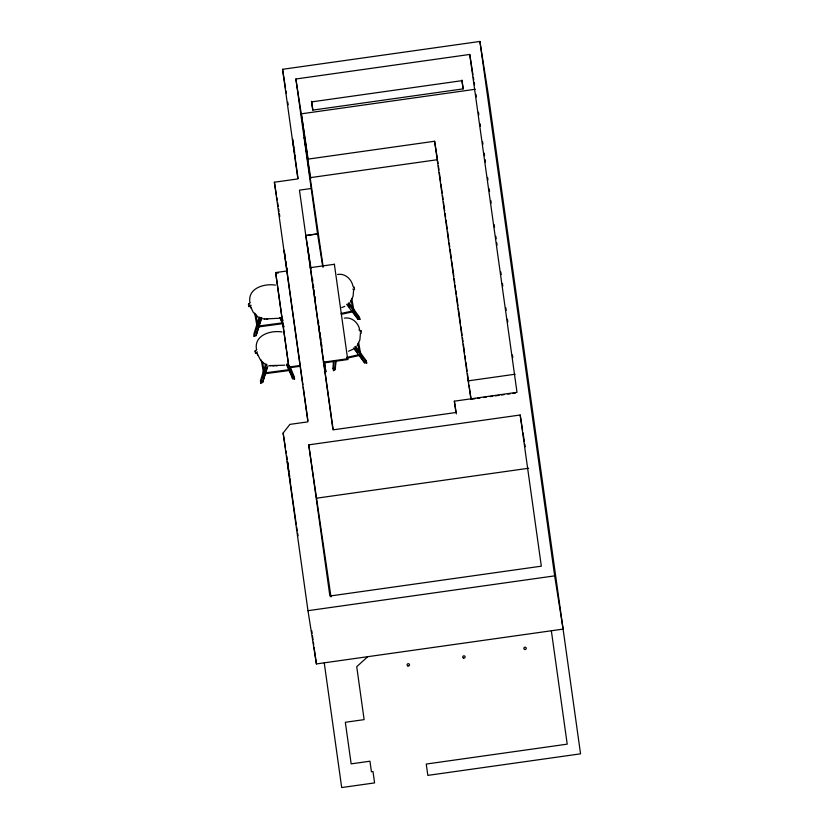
<?xml version="1.0" encoding="UTF-8"?>
<svg xmlns="http://www.w3.org/2000/svg" width="829" height="829" viewBox="0 0 829 829"><rect width="100%" height="100%" fill="white"/><g stroke="black" fill="none" stroke-linecap="round" stroke-linejoin="round"><path stroke-width="1.24" d="M335.994 360.511L335.061 369.641A1.036 1.005 -9 0 0 334.522 370.086L333.527 370.656L332.978 368.325L333.445 360.905M335.621 361.195L335.382 369.558M333.527 370.656L334.149 361.651M259.187 316.958L253.881 334.066L254.151 336.46L256.109 335.6L261.871 317.756M265.736 363.776L260.43 380.884L260.7 383.278L262.658 382.418L268.036 365.765M256.109 335.6L261.322 317.694M266.731 368.128L262.658 382.418M254.151 336.46L260.316 317.434M260.7 383.278L266.865 364.252M365.309 361.04L366.169 360.646L366.739 362.988L364.605 362.843L353.455 347.973M359.993 331.237L361.04 330.802L361.309 333.185L360.221 332.978M256.638 352.688L255.57 353.434L255.011 351.092L256.824 349.423M350.294 302.202L353.092 296.191L353.61 290.233M357.092 345.859L359.879 339.849L360.408 333.89M479.898 41.45L554.663 575.865L563.098 629.107L316.409 663.936L307.973 610.683L283.124 433.049L289.901 424.386L307.911 421.847L274.389 182.225L297.88 178.909L282.554 69.304L479.898 41.45L488.333 94.703L580.549 753.83L427.837 775.384L426.251 764.048L567.212 744.152L551.347 630.765M250.835 305.424L249.021 306.606L248.451 304.264L250.275 302.595M367.713 656.692L356.729 666.703L364.128 719.634L345.341 722.287L351.154 763.861L369.952 761.209L371.433 771.789L372.998 771.571L374.584 782.908L341.693 787.55L324.243 662.827M249.021 306.606L250.876 305.124M255.57 353.434L257.425 351.942M353.133 349.227L348.522 351.216M344.791 306.357L341.735 307.569M248.451 304.264L249.249 304.056M348.885 302.658L359.382 316.989L359.941 319.331L357.817 319.196L346.667 304.326M255.011 351.092L255.964 351.019M286.679 364.19L292.647 377.641M332.978 368.325L333.786 368.149M341.123 313.476L352.315 311.01M341.299 314.305L352.532 311.839M346.677 357.392L359.112 354.667M346.854 358.232L359.33 355.496M279.031 318.263L264.399 318.999M305.818 235.602L317.559 233.944L295.88 78.993L469.742 54.445L472.955 74.734M463.183 88.879L461.888 80.682L311.528 101.905L312.823 110.102L463.183 88.879L461.95 80.061M475.255 89.263L301.404 113.811L307.746 159.158L434.614 141.251L437.339 158.453M310.668 177.593L437.536 159.686M469.742 54.445L517.006 392.324L454.354 401.174L455.94 412.51L332.989 429.868L299.456 190.152L311.207 188.494M300.471 366.211L288.979 367.838L288.855 367.05L275.642 272.565L287.135 270.948M310.119 267.705L334.377 264.275L334.501 265.052M275.642 272.565L275.767 273.352L278.316 272.99M288.855 367.05L300.347 365.434M323.331 362.19L347.589 358.76L347.714 359.537L323.455 362.967M434.614 141.251L468.136 380.863L515.12 374.231M472.323 399.122L474.862 398.759M477.4 398.407L479.939 398.044M483.753 397.505L486.291 397.153M490.105 396.614L492.644 396.252M495.182 395.889L498.996 395.36M501.535 394.998L504.073 394.635M507.876 394.096L510.415 393.744M512.964 393.381L515.503 393.029M520.177 415.008L541.327 566.176L329.88 596.03L308.73 444.852L520.177 415.008L522.591 430.22M316.657 498.177L528.612 468.25M307.973 610.683L554.663 575.865M258.658 326.025L282.523 322.844M258.731 326.885L282.689 323.693M265.207 372.853L289.072 369.672M265.28 373.703L289.238 370.511M290.026 366.532L294.264 376.791L294.544 379.174L293.414 378.977A1.036 1.005 -9 0 0 292.751 378.739L286.461 364.501M284.761 365.206L269.301 365.61L271.021 365.827M353.423 287.217L354.252 287.145L354.522 289.539L352.771 289.052M337.579 274.472C345.196 273.052 351.703 279.363 353.061 286.471M344.377 318.129C351.475 316.823 357.827 322.253 359.517 328.895M275.839 365.879L277.218 365.817M266.119 319.092L267.767 319.092M272.668 365.91L274.316 365.921M262.752 318.792L264.472 318.999M275.415 285.114C264.586 283.352 248.006 287.901 249.798 301.87M281.964 331.942C271.135 330.18 254.555 334.719 256.348 348.688M358.853 329.838L361.04 330.802M256.524 316.015L257.954 317.02L253.208 312.274L250.679 306.854L251.135 308.181M263.073 362.833L264.503 363.848L260.731 360.449L257.249 353.724M354.605 346.864L366.739 362.988M348.035 303.487L359.941 319.331M347.869 305.093L349.361 307.103M352.346 311.124L356.822 317.165M354.667 348.74L357.651 352.771M359.144 354.781L364.605 362.843M355.682 346.315L366.169 360.646M281.539 316.958L283.031 320.512M288.088 363.776L294.544 379.174M279.912 317.673L283.881 327.186M280.129 317.372L283.881 326.388M257.228 353.672L257.664 354.947M357.568 318.17L357.817 319.196M351.828 298.782L353.828 309.984M351.175 300.181L352.947 310.098M358.625 342.439L360.615 353.641M357.973 343.828L359.517 352.512M255.767 314.222L257.311 322.895M254.669 313.134L256.886 325.579M262.534 362.283L263.86 369.724M261.218 359.952L263.435 372.408M473.359 77.273L473.753 79.802M474.157 82.34L474.561 84.879M522.995 432.759L524.394 441.629M524.798 444.168L525.203 446.696M468.136 380.863L471.048 399.298L469.079 385.205M454.354 401.174L456.364 413.847M295.88 78.993L306.295 146.329M310.771 178.349L304.284 137.386L323.175 267.042M322.782 266.907L317.548 233.84L305.797 235.498L311.01 268.368M282.554 69.304L285.559 88.33M285.964 90.858L286.368 93.397M287.777 102.278L288.171 104.806M293.912 147.738L292.533 139.044L298.046 178.484M294.305 150.215L294.699 152.702M295.093 155.178L295.487 157.665M324.357 362.366L325.88 372.003L324.45 361.765M274.389 182.225L276.399 194.908M276.803 197.447L277.197 199.976M277.601 202.514L278.202 206.317M278.606 208.856L279.01 211.385M279.414 213.923L279.808 216.462M284.14 250.41L285.528 259.176M285.922 261.674L286.326 264.182M286.917 267.933L287.311 270.441M308.73 444.852L330.999 596.932M283.124 433.049L285.539 448.261M285.932 450.8L286.337 453.339M286.741 455.877L287.342 459.68M287.746 462.209L288.15 464.748M287.383 461.701L288.958 471.628M289.352 474.115L289.746 476.592M290.14 479.079L290.533 481.556M296.295 524.591L287.362 461.712M296.689 527.078L297.279 530.798M297.673 533.285L298.067 535.772M475.97 94.371L476.323 96.931M478.468 112.267L478.83 114.827M480.084 123.77L480.437 126.319M482.582 141.655L482.944 144.215M484.198 153.158L484.55 155.717M485.089 159.551L485.442 162.101M487.587 177.437L487.949 179.997M489.203 188.939L489.556 191.499M490.809 200.442L491.162 203.001M494.208 224.721L494.561 227.281M495.815 236.224L496.167 238.773M496.706 242.607L497.068 245.166M500.82 272.005L501.172 274.554M502.426 283.508L502.788 286.057M505.825 307.787L506.177 310.336M507.431 319.279L507.794 321.839M512.436 355.061L512.799 357.62M437.712 160.961L438.064 163.531M438.427 166.09L438.966 169.935M439.329 172.494L440.582 181.468M440.935 184.028L442.189 193.002M442.551 195.561L443.09 199.406M443.442 201.965L444.696 210.939M445.059 213.499L445.598 217.343M445.961 219.913L447.214 228.877M447.567 231.436L448.821 240.41M449.183 242.97L449.722 246.814M450.074 249.384L451.339 258.347M451.691 260.907L453.846 276.285M454.199 278.855L454.738 282.699M455.1 285.259L455.453 287.818M455.815 290.388L456.354 294.222M456.706 296.792L457.971 305.756M458.323 308.326L460.478 323.704M460.831 326.263L462.085 335.227M462.447 337.797L462.986 341.641M463.349 344.201L464.603 353.175M464.955 355.734L465.494 359.579M465.857 362.138L467.11 371.112M467.463 373.672L468.727 382.646M311.59 101.283L312.823 110.102M334.377 264.275L347.714 359.537M306.606 148.619L308.015 158.691M312.44 278.606L312.792 281.166M313.331 285L313.694 287.559M314.046 290.119L314.409 292.678M314.947 296.513L315.3 299.072M318.346 320.823L318.699 323.383M319.061 325.932L319.414 328.491M319.953 332.336L320.315 334.895M320.668 337.444L321.03 340.004M321.559 343.848L321.921 346.408M307.435 245.84L333.03 428.769M284.119 250.441L302.917 384.749M303.269 387.309L307.922 420.572M275.767 273.352L288.979 367.838M311.777 630.786L312.129 633.335M312.481 635.884L313.02 639.708M313.383 642.257L313.735 644.807M314.087 647.356L316.409 663.936M292.305 377.723L292.419 378.76M407.837 665.925A1.212 1.171 -9 0 0 409.495 664.671A1.212 1.171 -9 0 0 407.557 663.925A1.212 1.171 -9 0 0 407.837 665.925M463.463 658.071A1.212 1.171 -9 0 0 465.121 656.817A1.212 1.171 -9 0 0 463.183 656.071A1.212 1.171 -9 0 0 463.463 658.071M524.602 649.439A1.212 1.171 -9 0 0 526.26 648.185A1.212 1.171 -9 0 0 524.322 647.439A1.212 1.171 -9 0 0 524.602 649.439"/></g></svg>
